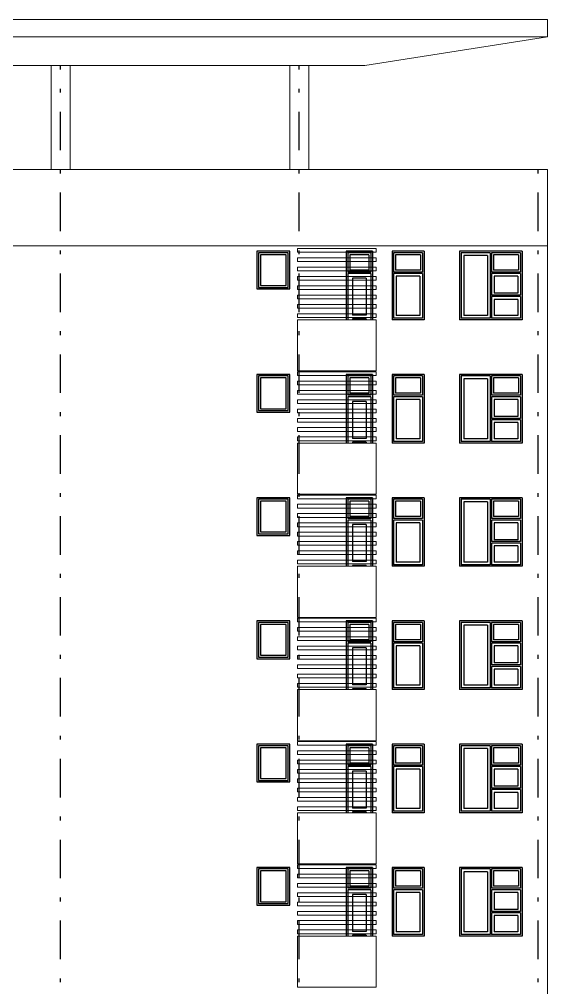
# Model space of a CAD drawing. Header units: millimetres. Extents: x 1676 to 1802, y 1105 to 1194.
# Drawn here: x 1753.97 to 1767.69, y 1153.09 to 1178.23 of the extents above; entities that cross this region are included whole.
import ezdxf

# ---------------------------------------------------------------- set-up
doc = ezdxf.new("R2010")
doc.units = ezdxf.units.MM
doc.linetypes.add('DASHDOT', pattern=[1, 0.5, -0.25, 0, -0.25])
for name, color, linetype, lineweight in [('ars', 11, 'Continuous', 0), ('lan', 7, 'Continuous', 15), ('tem', 5, 'Continuous', 20)]:
    doc.layers.add(name, color=color, linetype=linetype, lineweight=lineweight)
doc.layers.add('as', color=1, linetype='Continuous', plot=False)
doc.layers.add('Kusen', color=30, linetype='Continuous')

msp = doc.modelspace()

# ---------------------------------------------------------------- linework, layer by layer
at = {"layer": 'ars', "linetype": 'ByBlock'}
for points in [[(1761.188, 1172.18), (1763.238, 1172.18), (1763.238, 1172.277), (1761.188, 1172.277)], [(1761.188, 1171.938), (1763.238, 1171.938), (1763.238, 1172.035), (1761.188, 1172.035)], [(1761.188, 1171.696), (1763.238, 1171.696), (1763.238, 1171.793), (1761.188, 1171.793)], [(1761.188, 1171.454), (1763.238, 1171.454), (1763.238, 1171.551), (1761.188, 1171.551)], [(1761.188, 1171.212), (1763.238, 1171.212), (1763.238, 1171.309), (1761.188, 1171.309)], [(1761.188, 1170.971), (1763.238, 1170.971), (1763.238, 1171.067), (1761.188, 1171.067)], [(1761.188, 1170.729), (1763.238, 1170.729), (1763.238, 1170.826), (1761.188, 1170.826)], [(1761.188, 1170.487), (1763.238, 1170.487), (1763.238, 1170.584), (1761.188, 1170.584)], [(1761.188, 1168.98), (1763.238, 1168.98), (1763.238, 1169.077), (1761.188, 1169.077)], [(1761.188, 1168.738), (1763.238, 1168.738), (1763.238, 1168.835), (1761.188, 1168.835)], [(1761.188, 1168.496), (1763.238, 1168.496), (1763.238, 1168.593), (1761.188, 1168.593)], [(1761.188, 1168.254), (1763.238, 1168.254), (1763.238, 1168.351), (1761.188, 1168.351)], [(1761.188, 1168.012), (1763.238, 1168.012), (1763.238, 1168.109), (1761.188, 1168.109)], [(1761.188, 1167.771), (1763.238, 1167.771), (1763.238, 1167.867), (1761.188, 1167.867)], [(1761.188, 1167.529), (1763.238, 1167.529), (1763.238, 1167.626), (1761.188, 1167.626)], [(1761.188, 1167.287), (1763.238, 1167.287), (1763.238, 1167.384), (1761.188, 1167.384)], [(1761.188, 1165.78), (1763.238, 1165.78), (1763.238, 1165.877), (1761.188, 1165.877)], [(1761.188, 1165.538), (1763.238, 1165.538), (1763.238, 1165.635), (1761.188, 1165.635)], [(1761.188, 1165.296), (1763.238, 1165.296), (1763.238, 1165.393), (1761.188, 1165.393)], [(1761.188, 1165.054), (1763.238, 1165.054), (1763.238, 1165.151), (1761.188, 1165.151)], [(1761.188, 1164.812), (1763.238, 1164.812), (1763.238, 1164.909), (1761.188, 1164.909)], [(1761.188, 1164.571), (1763.238, 1164.571), (1763.238, 1164.667), (1761.188, 1164.667)], [(1761.188, 1164.329), (1763.238, 1164.329), (1763.238, 1164.426), (1761.188, 1164.426)], [(1761.188, 1164.087), (1763.238, 1164.087), (1763.238, 1164.184), (1761.188, 1164.184)], [(1761.188, 1162.58), (1763.238, 1162.58), (1763.238, 1162.677), (1761.188, 1162.677)], [(1761.188, 1162.338), (1763.238, 1162.338), (1763.238, 1162.435), (1761.188, 1162.435)], [(1761.188, 1162.096), (1763.238, 1162.096), (1763.238, 1162.193), (1761.188, 1162.193)], [(1761.188, 1161.854), (1763.238, 1161.854), (1763.238, 1161.951), (1761.188, 1161.951)], [(1761.188, 1161.612), (1763.238, 1161.612), (1763.238, 1161.709), (1761.188, 1161.709)], [(1761.188, 1161.371), (1763.238, 1161.371), (1763.238, 1161.467), (1761.188, 1161.467)], [(1761.188, 1161.129), (1763.238, 1161.129), (1763.238, 1161.226), (1761.188, 1161.226)], [(1761.188, 1160.887), (1763.238, 1160.887), (1763.238, 1160.984), (1761.188, 1160.984)], [(1761.188, 1159.38), (1763.238, 1159.38), (1763.238, 1159.477), (1761.188, 1159.477)], [(1761.188, 1159.138), (1763.238, 1159.138), (1763.238, 1159.235), (1761.188, 1159.235)], [(1761.188, 1158.896), (1763.238, 1158.896), (1763.238, 1158.993), (1761.188, 1158.993)], [(1761.188, 1158.654), (1763.238, 1158.654), (1763.238, 1158.751), (1761.188, 1158.751)], [(1761.188, 1158.412), (1763.238, 1158.412), (1763.238, 1158.509), (1761.188, 1158.509)], [(1761.188, 1158.171), (1763.238, 1158.171), (1763.238, 1158.267), (1761.188, 1158.267)], [(1761.188, 1157.929), (1763.238, 1157.929), (1763.238, 1158.026), (1761.188, 1158.026)], [(1761.188, 1157.687), (1763.238, 1157.687), (1763.238, 1157.784), (1761.188, 1157.784)], [(1761.188, 1156.18), (1763.238, 1156.18), (1763.238, 1156.277), (1761.188, 1156.277)], [(1761.188, 1155.938), (1763.238, 1155.938), (1763.238, 1156.035), (1761.188, 1156.035)], [(1761.188, 1155.696), (1763.238, 1155.696), (1763.238, 1155.793), (1761.188, 1155.793)], [(1761.188, 1155.454), (1763.238, 1155.454), (1763.238, 1155.551), (1761.188, 1155.551)], [(1761.188, 1155.212), (1763.238, 1155.212), (1763.238, 1155.309), (1761.188, 1155.309)], [(1761.188, 1154.971), (1763.238, 1154.971), (1763.238, 1155.067), (1761.188, 1155.067)], [(1761.188, 1154.729), (1763.238, 1154.729), (1763.238, 1154.826), (1761.188, 1154.826)], [(1761.188, 1154.487), (1763.238, 1154.487), (1763.238, 1154.584), (1761.188, 1154.584)]]:
    msp.add_lwpolyline(points, close=True, dxfattribs=at)
at = {"layer": 'as', "linetype": 'DASHDOT', "ltscale": 2}
for p, q in [((1755.038, 1120.227), (1755.038, 1177.027)), ((1761.238, 1120.227), (1761.238, 1177.027)), ((1767.438, 1120.227), (1767.438, 1174.327))]:
    msp.add_line(p, q, dxfattribs=at)
at = {"layer": 'Kusen', "linetype": 'ByBlock'}
for p, q in [((1762.458, 1172.207), (1762.458, 1170.427)), ((1763.138, 1172.207), (1762.458, 1172.207)), ((1762.498, 1172.167), (1762.498, 1171.667)), ((1763.098, 1172.167), (1762.498, 1172.167)), ((1762.548, 1172.117), (1762.548, 1171.717)), ((1763.048, 1172.117), (1762.548, 1172.117)), ((1763.048, 1172.117), (1763.048, 1171.717)), ((1763.098, 1172.167), (1763.098, 1171.667)), ((1763.138, 1172.207), (1763.138, 1170.427)), ((1763.648, 1172.207), (1763.648, 1170.427)), ((1764.478, 1172.207), (1763.648, 1172.207)), ((1763.688, 1172.167), (1763.688, 1171.667)), ((1764.438, 1172.167), (1763.688, 1172.167)), ((1763.738, 1172.117), (1763.738, 1171.717)), ((1764.388, 1172.117), (1763.738, 1172.117)), ((1764.388, 1172.117), (1764.388, 1171.717)), ((1764.438, 1172.167), (1764.438, 1171.667)), ((1764.478, 1172.207), (1764.478, 1170.427)), ((1765.403, 1172.207), (1765.403, 1170.427)), ((1767.023, 1172.207), (1765.403, 1172.207)), ((1765.443, 1172.167), (1765.443, 1170.467)), ((1766.193, 1172.167), (1765.443, 1172.167)), ((1766.123, 1172.097), (1765.513, 1172.097)), ((1765.513, 1172.097), (1765.513, 1170.537)), ((1766.123, 1172.097), (1766.123, 1170.537)), ((1766.193, 1172.167), (1766.193, 1170.467)), ((1766.233, 1172.167), (1766.233, 1171.667)), ((1766.983, 1172.167), (1766.233, 1172.167)), ((1766.283, 1172.117), (1766.283, 1171.717)), ((1766.933, 1172.117), (1766.283, 1172.117)), ((1766.933, 1172.117), (1766.933, 1171.717)), ((1766.983, 1172.167), (1766.983, 1171.667)), ((1767.023, 1172.207), (1767.023, 1170.427)), ((1763.098, 1171.667), (1762.498, 1171.667)), ((1762.498, 1171.627), (1762.498, 1170.427)), ((1763.098, 1171.627), (1762.498, 1171.627)), ((1763.048, 1171.717), (1762.548, 1171.717)), ((1763.098, 1171.627), (1763.098, 1170.427)), ((1764.438, 1171.667), (1763.688, 1171.667)), ((1763.688, 1171.627), (1763.688, 1170.467)), ((1764.438, 1171.627), (1763.688, 1171.627)), ((1764.388, 1171.717), (1763.738, 1171.717)), ((1763.758, 1171.557), (1763.758, 1170.537)), ((1764.368, 1171.557), (1763.758, 1171.557)), ((1764.368, 1171.557), (1764.368, 1170.537)), ((1764.438, 1171.627), (1764.438, 1170.467)), ((1765.443, 1171.667), (1765.443, 1171.627)), ((1766.983, 1171.667), (1766.233, 1171.667)), ((1766.233, 1171.627), (1766.233, 1171.067)), ((1766.983, 1171.627), (1766.233, 1171.627)), ((1766.933, 1171.717), (1766.283, 1171.717)), ((1766.303, 1171.557), (1766.303, 1171.117)), ((1766.913, 1171.557), (1766.303, 1171.557)), ((1766.913, 1171.557), (1766.913, 1171.117)), ((1766.983, 1171.627), (1766.983, 1171.067)), ((1762.618, 1171.507), (1762.618, 1170.547)), ((1762.978, 1171.507), (1762.618, 1171.507)), ((1762.978, 1171.507), (1762.978, 1170.547)), ((1766.983, 1171.067), (1766.233, 1171.067)), ((1766.233, 1171.027), (1766.233, 1170.467)), ((1766.983, 1171.027), (1766.233, 1171.027)), ((1766.913, 1171.117), (1766.303, 1171.117)), ((1766.983, 1171.027), (1766.983, 1170.467)), ((1766.303, 1170.957), (1766.303, 1170.537)), ((1766.913, 1170.957), (1766.303, 1170.957)), ((1766.913, 1170.957), (1766.913, 1170.537)), ((1762.978, 1170.547), (1762.618, 1170.547)), ((1764.368, 1170.537), (1763.758, 1170.537)), ((1766.123, 1170.537), (1765.513, 1170.537)), ((1766.913, 1170.537), (1766.303, 1170.537)), ((1762.618, 1170.447), (1762.618, 1170.427)), ((1762.978, 1170.447), (1762.618, 1170.447)), ((1762.978, 1170.447), (1762.978, 1170.427)), ((1764.478, 1170.427), (1763.648, 1170.427)), ((1764.438, 1170.467), (1763.688, 1170.467)), ((1767.023, 1170.427), (1765.403, 1170.427)), ((1766.193, 1170.467), (1765.443, 1170.467)), ((1766.983, 1170.467), (1766.233, 1170.467)), ((1762.458, 1169.007), (1762.458, 1167.227)), ((1763.138, 1169.007), (1762.458, 1169.007)), ((1762.498, 1168.967), (1762.498, 1168.467)), ((1763.098, 1168.967), (1762.498, 1168.967)), ((1762.548, 1168.917), (1762.548, 1168.517)), ((1763.048, 1168.917), (1762.548, 1168.917)), ((1763.048, 1168.917), (1763.048, 1168.517)), ((1763.098, 1168.967), (1763.098, 1168.467)), ((1763.138, 1169.007), (1763.138, 1167.227)), ((1763.648, 1169.007), (1763.648, 1167.227)), ((1764.478, 1169.007), (1763.648, 1169.007)), ((1763.688, 1168.967), (1763.688, 1168.467)), ((1764.438, 1168.967), (1763.688, 1168.967)), ((1763.738, 1168.917), (1763.738, 1168.517)), ((1764.388, 1168.917), (1763.738, 1168.917)), ((1764.388, 1168.917), (1764.388, 1168.517)), ((1764.438, 1168.967), (1764.438, 1168.467)), ((1764.478, 1169.007), (1764.478, 1167.227)), ((1765.403, 1169.007), (1765.403, 1167.227)), ((1767.023, 1169.007), (1765.403, 1169.007)), ((1765.443, 1168.967), (1765.443, 1167.267)), ((1766.193, 1168.967), (1765.443, 1168.967)), ((1766.123, 1168.897), (1765.513, 1168.897)), ((1765.513, 1168.897), (1765.513, 1167.337)), ((1766.123, 1168.897), (1766.123, 1167.337)), ((1766.193, 1168.967), (1766.193, 1167.267)), ((1766.233, 1168.967), (1766.233, 1168.467)), ((1766.983, 1168.967), (1766.233, 1168.967)), ((1766.283, 1168.917), (1766.283, 1168.517)), ((1766.933, 1168.917), (1766.283, 1168.917)), ((1766.933, 1168.917), (1766.933, 1168.517)), ((1766.983, 1168.967), (1766.983, 1168.467)), ((1767.023, 1169.007), (1767.023, 1167.227)), ((1763.048, 1168.517), (1762.548, 1168.517)), ((1764.388, 1168.517), (1763.738, 1168.517)), ((1766.933, 1168.517), (1766.283, 1168.517)), ((1763.098, 1168.467), (1762.498, 1168.467)), ((1762.498, 1168.427), (1762.498, 1167.227)), ((1763.098, 1168.427), (1762.498, 1168.427)), ((1762.618, 1168.307), (1762.618, 1167.347)), ((1762.978, 1168.307), (1762.618, 1168.307)), ((1762.978, 1168.307), (1762.978, 1167.347)), ((1763.098, 1168.427), (1763.098, 1167.227)), ((1764.438, 1168.467), (1763.688, 1168.467)), ((1763.688, 1168.427), (1763.688, 1167.267)), ((1764.438, 1168.427), (1763.688, 1168.427)), ((1763.758, 1168.357), (1763.758, 1167.337)), ((1764.368, 1168.357), (1763.758, 1168.357)), ((1764.368, 1168.357), (1764.368, 1167.337)), ((1764.438, 1168.427), (1764.438, 1167.267)), ((1765.443, 1168.467), (1765.443, 1168.427)), ((1766.983, 1168.467), (1766.233, 1168.467)), ((1766.233, 1168.427), (1766.233, 1167.867)), ((1766.983, 1168.427), (1766.233, 1168.427)), ((1766.303, 1168.357), (1766.303, 1167.917)), ((1766.913, 1168.357), (1766.303, 1168.357)), ((1766.913, 1168.357), (1766.913, 1167.917)), ((1766.983, 1168.427), (1766.983, 1167.867)), ((1766.983, 1167.867), (1766.233, 1167.867)), ((1766.233, 1167.827), (1766.233, 1167.267)), ((1766.983, 1167.827), (1766.233, 1167.827)), ((1766.913, 1167.917), (1766.303, 1167.917)), ((1766.303, 1167.757), (1766.303, 1167.337)), ((1766.913, 1167.757), (1766.303, 1167.757)), ((1766.913, 1167.757), (1766.913, 1167.337)), ((1766.983, 1167.827), (1766.983, 1167.267)), ((1762.978, 1167.347), (1762.618, 1167.347)), ((1764.438, 1167.267), (1763.688, 1167.267)), ((1764.368, 1167.337), (1763.758, 1167.337)), ((1766.193, 1167.267), (1765.443, 1167.267)), ((1766.123, 1167.337), (1765.513, 1167.337)), ((1766.983, 1167.267), (1766.233, 1167.267)), ((1766.913, 1167.337), (1766.303, 1167.337)), ((1762.618, 1167.247), (1762.618, 1167.227)), ((1762.978, 1167.247), (1762.618, 1167.247)), ((1762.978, 1167.247), (1762.978, 1167.227)), ((1764.478, 1167.227), (1763.648, 1167.227)), ((1767.023, 1167.227), (1765.403, 1167.227)), ((1762.458, 1165.807), (1762.458, 1164.027)), ((1763.138, 1165.807), (1762.458, 1165.807)), ((1762.498, 1165.767), (1762.498, 1165.267)), ((1763.098, 1165.767), (1762.498, 1165.767)), ((1763.098, 1165.767), (1763.098, 1165.267)), ((1763.138, 1165.807), (1763.138, 1164.027)), ((1763.648, 1165.807), (1763.648, 1164.027)), ((1764.478, 1165.807), (1763.648, 1165.807)), ((1763.688, 1165.767), (1763.688, 1165.267)), ((1764.438, 1165.767), (1763.688, 1165.767)), ((1764.438, 1165.767), (1764.438, 1165.267)), ((1764.478, 1165.807), (1764.478, 1164.027)), ((1765.403, 1165.807), (1765.403, 1164.027)), ((1767.023, 1165.807), (1765.403, 1165.807)), ((1765.443, 1165.767), (1765.443, 1164.067)), ((1766.193, 1165.767), (1765.443, 1165.767)), ((1766.193, 1165.767), (1766.193, 1164.067)), ((1766.233, 1165.767), (1766.233, 1165.267)), ((1766.983, 1165.767), (1766.233, 1165.767)), ((1766.983, 1165.767), (1766.983, 1165.267)), ((1767.023, 1165.807), (1767.023, 1164.027)), ((1762.548, 1165.717), (1762.548, 1165.317)), ((1763.048, 1165.717), (1762.548, 1165.717)), ((1763.048, 1165.717), (1763.048, 1165.317)), ((1763.738, 1165.717), (1763.738, 1165.317)), ((1764.388, 1165.717), (1763.738, 1165.717)), ((1764.388, 1165.717), (1764.388, 1165.317)), ((1766.123, 1165.697), (1765.513, 1165.697)), ((1765.513, 1165.697), (1765.513, 1164.137)), ((1766.123, 1165.697), (1766.123, 1164.137)), ((1766.283, 1165.717), (1766.283, 1165.317)), ((1766.933, 1165.717), (1766.283, 1165.717)), ((1766.933, 1165.717), (1766.933, 1165.317)), ((1763.098, 1165.267), (1762.498, 1165.267)), ((1763.048, 1165.317), (1762.548, 1165.317)), ((1764.438, 1165.267), (1763.688, 1165.267)), ((1764.388, 1165.317), (1763.738, 1165.317)), ((1765.443, 1165.267), (1765.443, 1165.227)), ((1766.983, 1165.267), (1766.233, 1165.267)), ((1766.933, 1165.317), (1766.283, 1165.317)), ((1762.498, 1165.227), (1762.498, 1164.027)), ((1763.098, 1165.227), (1762.498, 1165.227)), ((1762.618, 1165.107), (1762.618, 1164.147)), ((1762.978, 1165.107), (1762.618, 1165.107)), ((1762.978, 1165.107), (1762.978, 1164.147)), ((1763.098, 1165.227), (1763.098, 1164.027)), ((1763.688, 1165.227), (1763.688, 1164.067)), ((1764.438, 1165.227), (1763.688, 1165.227)), ((1763.758, 1165.157), (1763.758, 1164.137)), ((1764.368, 1165.157), (1763.758, 1165.157)), ((1764.368, 1165.157), (1764.368, 1164.137)), ((1764.438, 1165.227), (1764.438, 1164.067)), ((1766.233, 1165.227), (1766.233, 1164.667)), ((1766.983, 1165.227), (1766.233, 1165.227)), ((1766.303, 1165.157), (1766.303, 1164.717)), ((1766.913, 1165.157), (1766.303, 1165.157)), ((1766.913, 1165.157), (1766.913, 1164.717)), ((1766.983, 1165.227), (1766.983, 1164.667)), ((1766.983, 1164.667), (1766.233, 1164.667)), ((1766.233, 1164.627), (1766.233, 1164.067)), ((1766.983, 1164.627), (1766.233, 1164.627)), ((1766.913, 1164.717), (1766.303, 1164.717)), ((1766.303, 1164.557), (1766.303, 1164.137)), ((1766.913, 1164.557), (1766.303, 1164.557)), ((1766.913, 1164.557), (1766.913, 1164.137)), ((1766.983, 1164.627), (1766.983, 1164.067)), ((1762.978, 1164.147), (1762.618, 1164.147)), ((1762.618, 1164.047), (1762.618, 1164.027)), ((1762.978, 1164.047), (1762.618, 1164.047)), ((1762.978, 1164.047), (1762.978, 1164.027)), ((1764.478, 1164.027), (1763.648, 1164.027)), ((1764.438, 1164.067), (1763.688, 1164.067)), ((1764.368, 1164.137), (1763.758, 1164.137)), ((1767.023, 1164.027), (1765.403, 1164.027)), ((1766.193, 1164.067), (1765.443, 1164.067)), ((1766.123, 1164.137), (1765.513, 1164.137)), ((1766.983, 1164.067), (1766.233, 1164.067)), ((1766.913, 1164.137), (1766.303, 1164.137)), ((1762.458, 1162.607), (1762.458, 1160.827)), ((1763.138, 1162.607), (1762.458, 1162.607)), ((1762.498, 1162.567), (1762.498, 1162.067)), ((1763.098, 1162.567), (1762.498, 1162.567)), ((1762.548, 1162.517), (1762.548, 1162.117)), ((1763.048, 1162.517), (1762.548, 1162.517)), ((1763.048, 1162.517), (1763.048, 1162.117)), ((1763.098, 1162.567), (1763.098, 1162.067)), ((1763.138, 1162.607), (1763.138, 1160.827)), ((1763.648, 1162.607), (1763.648, 1160.827)), ((1764.478, 1162.607), (1763.648, 1162.607)), ((1763.688, 1162.567), (1763.688, 1162.067)), ((1764.438, 1162.567), (1763.688, 1162.567)), ((1763.738, 1162.517), (1763.738, 1162.117)), ((1764.388, 1162.517), (1763.738, 1162.517)), ((1764.388, 1162.517), (1764.388, 1162.117)), ((1764.438, 1162.567), (1764.438, 1162.067)), ((1764.478, 1162.607), (1764.478, 1160.827)), ((1765.403, 1162.607), (1765.403, 1160.827)), ((1767.023, 1162.607), (1765.403, 1162.607)), ((1765.443, 1162.567), (1765.443, 1160.867)), ((1766.193, 1162.567), (1765.443, 1162.567)), ((1766.123, 1162.497), (1765.513, 1162.497)), ((1765.513, 1162.497), (1765.513, 1160.937)), ((1766.123, 1162.497), (1766.123, 1160.937)), ((1766.193, 1162.567), (1766.193, 1160.867)), ((1766.233, 1162.567), (1766.233, 1162.067)), ((1766.983, 1162.567), (1766.233, 1162.567)), ((1766.283, 1162.517), (1766.283, 1162.117)), ((1766.933, 1162.517), (1766.283, 1162.517)), ((1766.933, 1162.517), (1766.933, 1162.117)), ((1766.983, 1162.567), (1766.983, 1162.067)), ((1767.023, 1162.607), (1767.023, 1160.827)), ((1763.098, 1162.067), (1762.498, 1162.067)), ((1762.498, 1162.027), (1762.498, 1160.827)), ((1763.098, 1162.027), (1762.498, 1162.027)), ((1763.048, 1162.117), (1762.548, 1162.117)), ((1763.098, 1162.027), (1763.098, 1160.827)), ((1764.438, 1162.067), (1763.688, 1162.067)), ((1763.688, 1162.027), (1763.688, 1160.867)), ((1764.438, 1162.027), (1763.688, 1162.027)), ((1764.388, 1162.117), (1763.738, 1162.117)), ((1764.438, 1162.027), (1764.438, 1160.867)), ((1765.443, 1162.067), (1765.443, 1162.027)), ((1766.983, 1162.067), (1766.233, 1162.067)), ((1766.233, 1162.027), (1766.233, 1161.467)), ((1766.983, 1162.027), (1766.233, 1162.027)), ((1766.933, 1162.117), (1766.283, 1162.117)), ((1766.983, 1162.027), (1766.983, 1161.467)), ((1762.618, 1161.907), (1762.618, 1160.947)), ((1762.978, 1161.907), (1762.618, 1161.907)), ((1762.978, 1161.907), (1762.978, 1160.947)), ((1763.758, 1161.957), (1763.758, 1160.937)), ((1764.368, 1161.957), (1763.758, 1161.957)), ((1764.368, 1161.957), (1764.368, 1160.937)), ((1766.303, 1161.957), (1766.303, 1161.517)), ((1766.913, 1161.957), (1766.303, 1161.957)), ((1766.913, 1161.957), (1766.913, 1161.517)), ((1766.983, 1161.467), (1766.233, 1161.467)), ((1766.913, 1161.517), (1766.303, 1161.517)), ((1766.233, 1161.427), (1766.233, 1160.867)), ((1766.983, 1161.427), (1766.233, 1161.427)), ((1766.303, 1161.357), (1766.303, 1160.937)), ((1766.913, 1161.357), (1766.303, 1161.357)), ((1766.913, 1161.357), (1766.913, 1160.937)), ((1766.983, 1161.427), (1766.983, 1160.867)), ((1762.978, 1160.947), (1762.618, 1160.947)), ((1762.618, 1160.847), (1762.618, 1160.827)), ((1762.978, 1160.847), (1762.618, 1160.847)), ((1762.978, 1160.847), (1762.978, 1160.827)), ((1764.478, 1160.827), (1763.648, 1160.827)), ((1764.438, 1160.867), (1763.688, 1160.867)), ((1764.368, 1160.937), (1763.758, 1160.937)), ((1767.023, 1160.827), (1765.403, 1160.827)), ((1766.193, 1160.867), (1765.443, 1160.867)), ((1766.123, 1160.937), (1765.513, 1160.937)), ((1766.983, 1160.867), (1766.233, 1160.867)), ((1766.913, 1160.937), (1766.303, 1160.937)), ((1762.458, 1159.407), (1762.458, 1157.627)), ((1763.138, 1159.407), (1762.458, 1159.407)), ((1762.498, 1159.367), (1762.498, 1158.867)), ((1763.098, 1159.367), (1762.498, 1159.367)), ((1762.548, 1159.317), (1762.548, 1158.917)), ((1763.048, 1159.317), (1762.548, 1159.317)), ((1763.048, 1159.317), (1763.048, 1158.917)), ((1763.098, 1159.367), (1763.098, 1158.867)), ((1763.138, 1159.407), (1763.138, 1157.627)), ((1763.648, 1159.407), (1763.648, 1157.627)), ((1764.478, 1159.407), (1763.648, 1159.407)), ((1763.688, 1159.367), (1763.688, 1158.867)), ((1764.438, 1159.367), (1763.688, 1159.367)), ((1763.738, 1159.317), (1763.738, 1158.917)), ((1764.388, 1159.317), (1763.738, 1159.317)), ((1764.388, 1159.317), (1764.388, 1158.917)), ((1764.438, 1159.367), (1764.438, 1158.867)), ((1764.478, 1159.407), (1764.478, 1157.627)), ((1765.403, 1159.407), (1765.403, 1157.627)), ((1767.023, 1159.407), (1765.403, 1159.407)), ((1765.443, 1159.367), (1765.443, 1157.667)), ((1766.193, 1159.367), (1765.443, 1159.367)), ((1766.123, 1159.297), (1765.513, 1159.297)), ((1765.513, 1159.297), (1765.513, 1157.737)), ((1766.123, 1159.297), (1766.123, 1157.737)), ((1766.193, 1159.367), (1766.193, 1157.667)), ((1766.233, 1159.367), (1766.233, 1158.867)), ((1766.983, 1159.367), (1766.233, 1159.367)), ((1766.283, 1159.317), (1766.283, 1158.917)), ((1766.933, 1159.317), (1766.283, 1159.317)), ((1766.933, 1159.317), (1766.933, 1158.917)), ((1766.983, 1159.367), (1766.983, 1158.867)), ((1767.023, 1159.407), (1767.023, 1157.627)), ((1763.098, 1158.867), (1762.498, 1158.867)), ((1762.498, 1158.827), (1762.498, 1157.627)), ((1763.098, 1158.827), (1762.498, 1158.827)), ((1763.048, 1158.917), (1762.548, 1158.917)), ((1762.618, 1158.707), (1762.618, 1157.747)), ((1762.978, 1158.707), (1762.618, 1158.707)), ((1762.978, 1158.707), (1762.978, 1157.747)), ((1763.098, 1158.827), (1763.098, 1157.627)), ((1764.438, 1158.867), (1763.688, 1158.867)), ((1763.688, 1158.827), (1763.688, 1157.667)), ((1764.438, 1158.827), (1763.688, 1158.827)), ((1764.388, 1158.917), (1763.738, 1158.917)), ((1763.758, 1158.757), (1763.758, 1157.737)), ((1764.368, 1158.757), (1763.758, 1158.757)), ((1764.368, 1158.757), (1764.368, 1157.737)), ((1764.438, 1158.827), (1764.438, 1157.667)), ((1765.443, 1158.867), (1765.443, 1158.827)), ((1766.983, 1158.867), (1766.233, 1158.867)), ((1766.233, 1158.827), (1766.233, 1158.267)), ((1766.983, 1158.827), (1766.233, 1158.827)), ((1766.933, 1158.917), (1766.283, 1158.917)), ((1766.303, 1158.757), (1766.303, 1158.317)), ((1766.913, 1158.757), (1766.303, 1158.757)), ((1766.913, 1158.757), (1766.913, 1158.317)), ((1766.983, 1158.827), (1766.983, 1158.267)), ((1766.983, 1158.267), (1766.233, 1158.267)), ((1766.233, 1158.227), (1766.233, 1157.667)), ((1766.983, 1158.227), (1766.233, 1158.227)), ((1766.913, 1158.317), (1766.303, 1158.317)), ((1766.983, 1158.227), (1766.983, 1157.667)), ((1766.303, 1158.157), (1766.303, 1157.737)), ((1766.913, 1158.157), (1766.303, 1158.157)), ((1766.913, 1158.157), (1766.913, 1157.737)), ((1762.978, 1157.747), (1762.618, 1157.747)), ((1764.368, 1157.737), (1763.758, 1157.737)), ((1766.123, 1157.737), (1765.513, 1157.737)), ((1766.913, 1157.737), (1766.303, 1157.737)), ((1762.618, 1157.647), (1762.618, 1157.627)), ((1762.978, 1157.647), (1762.618, 1157.647)), ((1762.978, 1157.647), (1762.978, 1157.627)), ((1764.478, 1157.627), (1763.648, 1157.627)), ((1764.438, 1157.667), (1763.688, 1157.667)), ((1767.023, 1157.627), (1765.403, 1157.627)), ((1766.193, 1157.667), (1765.443, 1157.667)), ((1766.983, 1157.667), (1766.233, 1157.667)), ((1762.458, 1156.207), (1762.458, 1154.427)), ((1763.138, 1156.207), (1762.458, 1156.207)), ((1763.138, 1156.207), (1763.138, 1154.427)), ((1763.648, 1156.207), (1763.648, 1154.427)), ((1764.478, 1156.207), (1763.648, 1156.207)), ((1764.478, 1156.207), (1764.478, 1154.427)), ((1765.403, 1156.207), (1765.403, 1154.427)), ((1767.023, 1156.207), (1765.403, 1156.207)), ((1767.023, 1156.207), (1767.023, 1154.427)), ((1762.498, 1156.167), (1762.498, 1155.667)), ((1763.098, 1156.167), (1762.498, 1156.167)), ((1762.548, 1156.117), (1762.548, 1155.717)), ((1763.048, 1156.117), (1762.548, 1156.117)), ((1763.048, 1156.117), (1763.048, 1155.717)), ((1763.098, 1156.167), (1763.098, 1155.667)), ((1763.688, 1156.167), (1763.688, 1155.667)), ((1764.438, 1156.167), (1763.688, 1156.167)), ((1763.738, 1156.117), (1763.738, 1155.717)), ((1764.388, 1156.117), (1763.738, 1156.117)), ((1764.388, 1156.117), (1764.388, 1155.717)), ((1764.438, 1156.167), (1764.438, 1155.667)), ((1765.443, 1156.167), (1765.443, 1154.467)), ((1766.193, 1156.167), (1765.443, 1156.167)), ((1766.123, 1156.097), (1765.513, 1156.097)), ((1765.513, 1156.097), (1765.513, 1154.537)), ((1766.123, 1156.097), (1766.123, 1154.537)), ((1766.193, 1156.167), (1766.193, 1154.467)), ((1766.233, 1156.167), (1766.233, 1155.667)), ((1766.983, 1156.167), (1766.233, 1156.167)), ((1766.283, 1156.117), (1766.283, 1155.717)), ((1766.933, 1156.117), (1766.283, 1156.117)), ((1766.933, 1156.117), (1766.933, 1155.717)), ((1766.983, 1156.167), (1766.983, 1155.667)), ((1763.048, 1155.717), (1762.548, 1155.717)), ((1764.388, 1155.717), (1763.738, 1155.717)), ((1766.933, 1155.717), (1766.283, 1155.717)), ((1763.098, 1155.667), (1762.498, 1155.667)), ((1762.498, 1155.627), (1762.498, 1154.427)), ((1763.098, 1155.627), (1762.498, 1155.627)), ((1762.618, 1155.507), (1762.618, 1154.547)), ((1762.978, 1155.507), (1762.618, 1155.507)), ((1762.978, 1155.507), (1762.978, 1154.547)), ((1763.098, 1155.627), (1763.098, 1154.427)), ((1764.438, 1155.667), (1763.688, 1155.667)), ((1763.688, 1155.627), (1763.688, 1154.467)), ((1764.438, 1155.627), (1763.688, 1155.627)), ((1763.758, 1155.557), (1763.758, 1154.537)), ((1764.368, 1155.557), (1763.758, 1155.557)), ((1764.368, 1155.557), (1764.368, 1154.537)), ((1764.438, 1155.627), (1764.438, 1154.467)), ((1765.443, 1155.667), (1765.443, 1155.627)), ((1766.983, 1155.667), (1766.233, 1155.667)), ((1766.233, 1155.627), (1766.233, 1155.067)), ((1766.983, 1155.627), (1766.233, 1155.627)), ((1766.303, 1155.557), (1766.303, 1155.117)), ((1766.913, 1155.557), (1766.303, 1155.557)), ((1766.913, 1155.557), (1766.913, 1155.117)), ((1766.983, 1155.627), (1766.983, 1155.067)), ((1766.983, 1155.067), (1766.233, 1155.067)), ((1766.233, 1155.027), (1766.233, 1154.467)), ((1766.983, 1155.027), (1766.233, 1155.027)), ((1766.913, 1155.117), (1766.303, 1155.117)), ((1766.303, 1154.957), (1766.303, 1154.537)), ((1766.913, 1154.957), (1766.303, 1154.957)), ((1766.913, 1154.957), (1766.913, 1154.537)), ((1766.983, 1155.027), (1766.983, 1154.467)), ((1762.978, 1154.547), (1762.618, 1154.547)), ((1762.618, 1154.447), (1762.618, 1154.427)), ((1762.978, 1154.447), (1762.618, 1154.447)), ((1762.978, 1154.447), (1762.978, 1154.427)), ((1764.478, 1154.427), (1763.648, 1154.427)), ((1764.438, 1154.467), (1763.688, 1154.467)), ((1764.368, 1154.537), (1763.758, 1154.537)), ((1767.023, 1154.427), (1765.403, 1154.427)), ((1766.193, 1154.467), (1765.443, 1154.467)), ((1766.123, 1154.537), (1765.513, 1154.537)), ((1766.983, 1154.467), (1766.233, 1154.467)), ((1766.913, 1154.537), (1766.303, 1154.537))]:
    msp.add_line(p, q, dxfattribs=at)
for points in [[(1760.138, 1172.207), (1760.138, 1171.227), (1760.988, 1171.227), (1760.988, 1172.207)], [(1760.178, 1172.167), (1760.178, 1171.267), (1760.948, 1171.267), (1760.948, 1172.167)], [(1760.228, 1172.117), (1760.228, 1171.317), (1760.898, 1171.317), (1760.898, 1172.117)], [(1760.138, 1169.007), (1760.138, 1168.027), (1760.988, 1168.027), (1760.988, 1169.007)], [(1760.178, 1168.967), (1760.178, 1168.067), (1760.948, 1168.067), (1760.948, 1168.967)], [(1760.228, 1168.917), (1760.228, 1168.117), (1760.898, 1168.117), (1760.898, 1168.917)], [(1760.138, 1165.807), (1760.138, 1164.827), (1760.988, 1164.827), (1760.988, 1165.807)], [(1760.178, 1165.767), (1760.178, 1164.867), (1760.948, 1164.867), (1760.948, 1165.767)], [(1760.228, 1165.717), (1760.228, 1164.917), (1760.898, 1164.917), (1760.898, 1165.717)], [(1760.138, 1162.607), (1760.138, 1161.627), (1760.988, 1161.627), (1760.988, 1162.607)], [(1760.178, 1162.567), (1760.178, 1161.667), (1760.948, 1161.667), (1760.948, 1162.567)], [(1760.228, 1162.517), (1760.228, 1161.717), (1760.898, 1161.717), (1760.898, 1162.517)], [(1760.138, 1159.407), (1760.138, 1158.427), (1760.988, 1158.427), (1760.988, 1159.407)], [(1760.178, 1159.367), (1760.178, 1158.467), (1760.948, 1158.467), (1760.948, 1159.367)], [(1760.228, 1159.317), (1760.228, 1158.517), (1760.898, 1158.517), (1760.898, 1159.317)], [(1760.138, 1156.207), (1760.138, 1155.227), (1760.988, 1155.227), (1760.988, 1156.207)], [(1760.178, 1156.167), (1760.178, 1155.267), (1760.948, 1155.267), (1760.948, 1156.167)], [(1760.228, 1156.117), (1760.228, 1155.317), (1760.898, 1155.317), (1760.898, 1156.117)]]:
    msp.add_lwpolyline(points, close=True, dxfattribs=at)
at = {"layer": 'lan', "linetype": 'ByBlock'}
for p, q in [((1692.788, 1178.227), (1767.688, 1178.227)), ((1767.688, 1177.777), (1767.688, 1178.227)), ((1767.688, 1177.777), (1692.788, 1177.777)), ((1762.938, 1177.027), (1767.688, 1177.777)), ((1762.938, 1177.027), (1697.538, 1177.027)), ((1761.188, 1169.097), (1763.238, 1169.097)), ((1761.188, 1165.897), (1763.238, 1165.897)), ((1761.188, 1162.697), (1763.238, 1162.697)), ((1761.188, 1159.497), (1763.238, 1159.497)), ((1761.188, 1156.297), (1763.238, 1156.297)), ((1761.188, 1153.097), (1763.238, 1153.097))]:
    msp.add_line(p, q, dxfattribs=at)
at = {"layer": 'lan', "linetype": 'Continuous', "ltscale": 2}
for p, q in [((1761.188, 1170.427), (1763.238, 1170.427)), ((1761.188, 1170.427), (1761.188, 1169.097)), ((1763.238, 1170.427), (1763.238, 1169.097)), ((1761.188, 1167.227), (1763.238, 1167.227)), ((1761.188, 1167.227), (1761.188, 1165.897)), ((1763.238, 1167.227), (1763.238, 1165.897)), ((1761.188, 1164.027), (1763.238, 1164.027)), ((1761.188, 1164.027), (1761.188, 1162.697)), ((1763.238, 1164.027), (1763.238, 1162.697)), ((1761.188, 1160.827), (1763.238, 1160.827)), ((1761.188, 1160.827), (1761.188, 1159.497)), ((1763.238, 1160.827), (1763.238, 1159.497)), ((1761.188, 1157.627), (1763.238, 1157.627)), ((1761.188, 1157.627), (1761.188, 1156.297)), ((1763.238, 1157.627), (1763.238, 1156.297)), ((1761.188, 1154.427), (1763.238, 1154.427)), ((1761.188, 1154.427), (1761.188, 1153.097)), ((1763.238, 1154.427), (1763.238, 1153.097))]:
    msp.add_line(p, q, dxfattribs=at)
at = {"layer": 'tem', "linetype": 'ByBlock'}
for p, q in [((1754.788, 1174.327), (1754.788, 1177.027)), ((1755.288, 1174.327), (1755.288, 1177.027)), ((1760.988, 1174.327), (1760.988, 1177.027)), ((1761.488, 1174.327), (1761.488, 1177.027)), ((1692.788, 1174.327), (1767.688, 1174.327)), ((1767.688, 1124.297), (1767.688, 1174.327)), ((1767.688, 1172.347), (1692.788, 1172.347))]:
    msp.add_line(p, q, dxfattribs=at)

doc.saveas('drawing.dxf')
